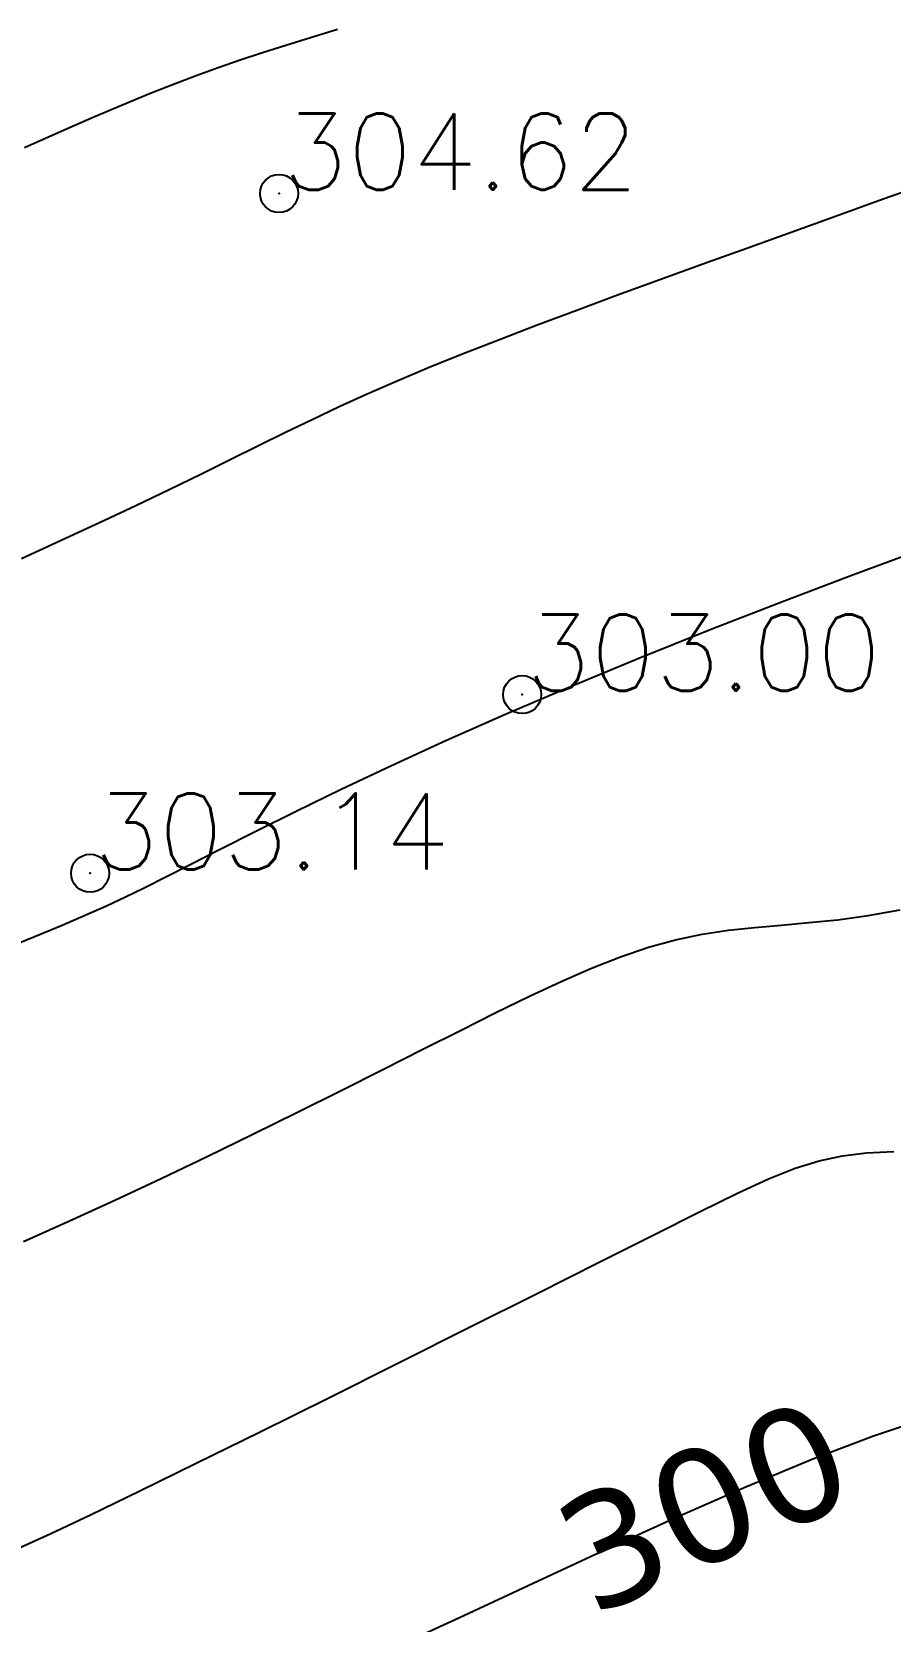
# Model space of a CAD drawing. Header units: millimetres. Extents: x 524954 to 526204, y 9523489 to 9524010.
# Drawn here: x 526062.31 to 526073.58, y 9523817.82 to 9523838.7 of the extents above; entities that cross this region are included whole.
import ezdxf
from ezdxf.enums import TextEntityAlignment as Align

# ---------------------------------------------------------------- set-up
doc = ezdxf.new("R2010")
doc.units = ezdxf.units.MM
doc.header["$PDMODE"] = 32
doc.header["$PDSIZE"] = 0.5
for name, color, linetype in [('CN_01_00', 3, 'Continuous'), ('CN_02_00', 4, 'Continuous'), ('CN_05_00', 6, 'Continuous'), ('CN_10_00', 1, 'Continuous'), ('Cotation Courbes de niveau', 7, 'Continuous'), ('TopoAlt', 3, 'Continuous'), ('TOPOJIS', 7, 'Continuous')]:
    doc.layers.add(name, color=color, linetype=linetype)
doc.styles.add('Simplex 1.0', font='Simplex.shx', dxfattribs={"width": 0.99, "height": 1})
doc.styles.add('Verdana 1.0', font='verdana.ttf', dxfattribs={"width": 0.99, "height": 1})

# ---------------------------------------------------------------- blocks, each defined once
blk = doc.blocks.new('TCPOINT M')
at = {"color": 0}
blk.add_point((0, 0), dxfattribs=at)
at = {"layer": 'TopoAlt', "style": 'Simplex 1.0', "width": 0.99}
blk.add_attdef('ALT', (0.15, 0.15), '', height=1, dxfattribs=at)

msp = doc.modelspace()

# ---------------------------------------------------------------- linework, layer by layer
at = {"layer": 'CN_01_00', "flags": 128}
for points, elevation in [([(526061.871, 9523826.625), (526062.333, 9523826.812), (526062.708, 9523826.967), (526063.019, 9523827.1), (526063.289, 9523827.22), (526063.54, 9523827.337), (526063.793, 9523827.46), (526064.071, 9523827.601), (526064.398, 9523827.767), (526064.79, 9523827.967), (526065.251, 9523828.2), (526065.779, 9523828.463), (526066.373, 9523828.751), (526067.032, 9523829.063), (526067.755, 9523829.395), (526068.539, 9523829.743), (526069.384, 9523830.104), (526070.284, 9523830.475), (526071.22, 9523830.849), (526072.168, 9523831.217), (526073.104, 9523831.572), (526074.004, 9523831.907)], 303), ([(526062.085, 9523818.757), (526062.55, 9523818.969), (526063.086, 9523819.222), (526063.72, 9523819.529), (526064.468, 9523819.895), (526065.308, 9523820.31), (526066.208, 9523820.757), (526067.136, 9523821.22), (526068.06, 9523821.682), (526068.948, 9523822.128), (526069.769, 9523822.54), (526070.49, 9523822.902), (526071.088, 9523823.203), (526071.579, 9523823.443), (526071.987, 9523823.631), (526072.336, 9523823.771), (526072.651, 9523823.871), (526072.956, 9523823.937), (526073.274, 9523823.974), (526073.631, 9523823.99)], 301)]:
    msp.add_lwpolyline(points, dxfattribs=dict(at, elevation=elevation))
at = {"layer": 'CN_02_00', "flags": 128}
for points, elevation in [([(526074.013, 9523836.69), (526073.444, 9523836.486), (526072.865, 9523836.278), (526072.282, 9523836.068), (526071.699, 9523835.858), (526071.123, 9523835.65), (526070.557, 9523835.444), (526070.004, 9523835.242), (526069.467, 9523835.044), (526068.948, 9523834.849), (526068.45, 9523834.659), (526067.976, 9523834.473), (526067.527, 9523834.292), (526067.106, 9523834.116), (526066.715, 9523833.945), (526066.345, 9523833.776), (526065.99, 9523833.608), (526065.64, 9523833.438), (526065.286, 9523833.264), (526064.921, 9523833.083), (526064.536, 9523832.893), (526064.123, 9523832.692), (526063.675, 9523832.478), (526063.197, 9523832.253), (526062.694, 9523832.02), (526062.173, 9523831.781)], 304), ([(526062.198, 9523822.811), (526062.795, 9523823.077), (526063.4, 9523823.354), (526064.008, 9523823.639), (526064.614, 9523823.928), (526065.212, 9523824.22), (526065.8, 9523824.509), (526066.371, 9523824.794), (526066.92, 9523825.07), (526067.444, 9523825.335), (526067.938, 9523825.584), (526068.404, 9523825.818), (526068.844, 9523826.032), (526069.262, 9523826.227), (526069.661, 9523826.401), (526070.042, 9523826.551), (526070.41, 9523826.676), (526070.766, 9523826.775), (526071.114, 9523826.848), (526071.459, 9523826.899), (526071.804, 9523826.937), (526072.155, 9523826.968), (526072.517, 9523826.999), (526072.895, 9523827.038), (526073.293, 9523827.091), (526073.715, 9523827.167)], 302)]:
    msp.add_lwpolyline(points, dxfattribs=dict(at, elevation=elevation))
at = {"layer": 'CN_05_00', "elevation": 305, "flags": 128}
msp.add_lwpolyline([(526066.324, 9523838.736), (526065.971, 9523838.626), (526065.644, 9523838.524), (526065.337, 9523838.427), (526065.044, 9523838.33), (526064.757, 9523838.232), (526064.469, 9523838.127), (526064.171, 9523838.014), (526063.854, 9523837.888), (526063.508, 9523837.744), (526063.125, 9523837.581), (526062.695, 9523837.393), (526062.211, 9523837.178)], dxfattribs=at)
at = {"layer": 'CN_10_00', "elevation": 300, "flags": 128}
msp.add_lwpolyline([(526067.127, 9523817.501), (526067.984, 9523817.896), (526068.895, 9523818.321), (526069.835, 9523818.757), (526070.778, 9523819.186), (526071.698, 9523819.591), (526072.569, 9523819.954), (526073.364, 9523820.257), (526074.064, 9523820.486)], dxfattribs=at)

# ---------------------------------------------------------------- block references
at = {"layer": 'TOPOJIS'}
ref = msp.add_blockref('TCPOINT M', (526065.556, 9523836.58, 304.62), dxfattribs=at)
ref.add_attrib('ALT', '304.62', (526065.606, 9523836.63, 304.62), dxfattribs={"layer": 'TopoAlt', "height": 1, "style": 'Simplex 1.0', "width": 0.99})
ref = msp.add_blockref('TCPOINT M', (526068.75, 9523829.996, 303), dxfattribs=at)
ref.add_attrib('ALT', '303.00', (526068.8, 9523830.046, 303), dxfattribs={"layer": 'TopoAlt', "height": 1, "style": 'Simplex 1.0', "width": 0.99})
ref = msp.add_blockref('TCPOINT M', (526063.074, 9523827.648, 303.14), dxfattribs=at)
ref.add_attrib('ALT', '303.14', (526063.124, 9523827.698, 303.14), dxfattribs={"layer": 'TopoAlt', "height": 1, "style": 'Simplex 1.0', "width": 0.99})

# ---------------------------------------------------------------- texts
at = {"layer": 'Cotation Courbes de niveau', "style": 'Verdana 1.0', "width": 0.99}
msp.add_text('300', height=1.5, rotation=23.7705, dxfattribs=at).set_placement((526071.135, 9523819.343, 300), align=Align.MIDDLE_CENTER)

doc.saveas('drawing.dxf')
